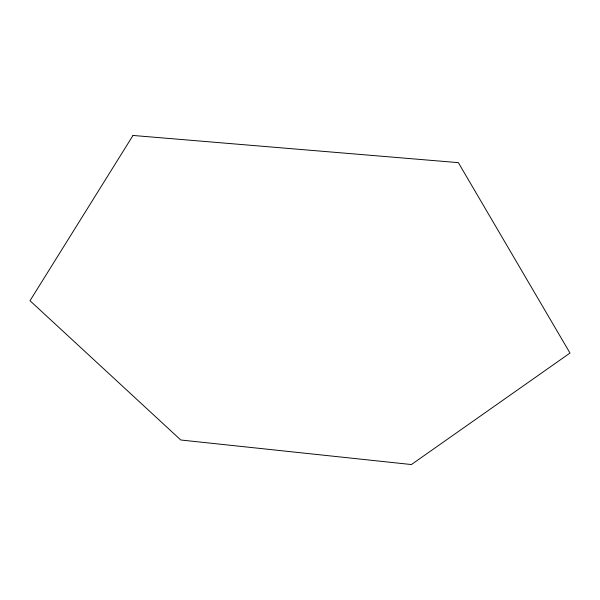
<?xml version="1.0" encoding="UTF-8"?>
<svg xmlns="http://www.w3.org/2000/svg" width="600" height="600" viewBox="0 0 600 600"><rect width="100%" height="100%" fill="white"/><g stroke="black" fill="none" stroke-linecap="round" stroke-linejoin="round"><path stroke-width="0.9" d="M133.005 135.458L30 300.72L180.773 440.002L411.42 464.543L570 353.055L458.355 162.645L133.005 135.458"/></g></svg>
